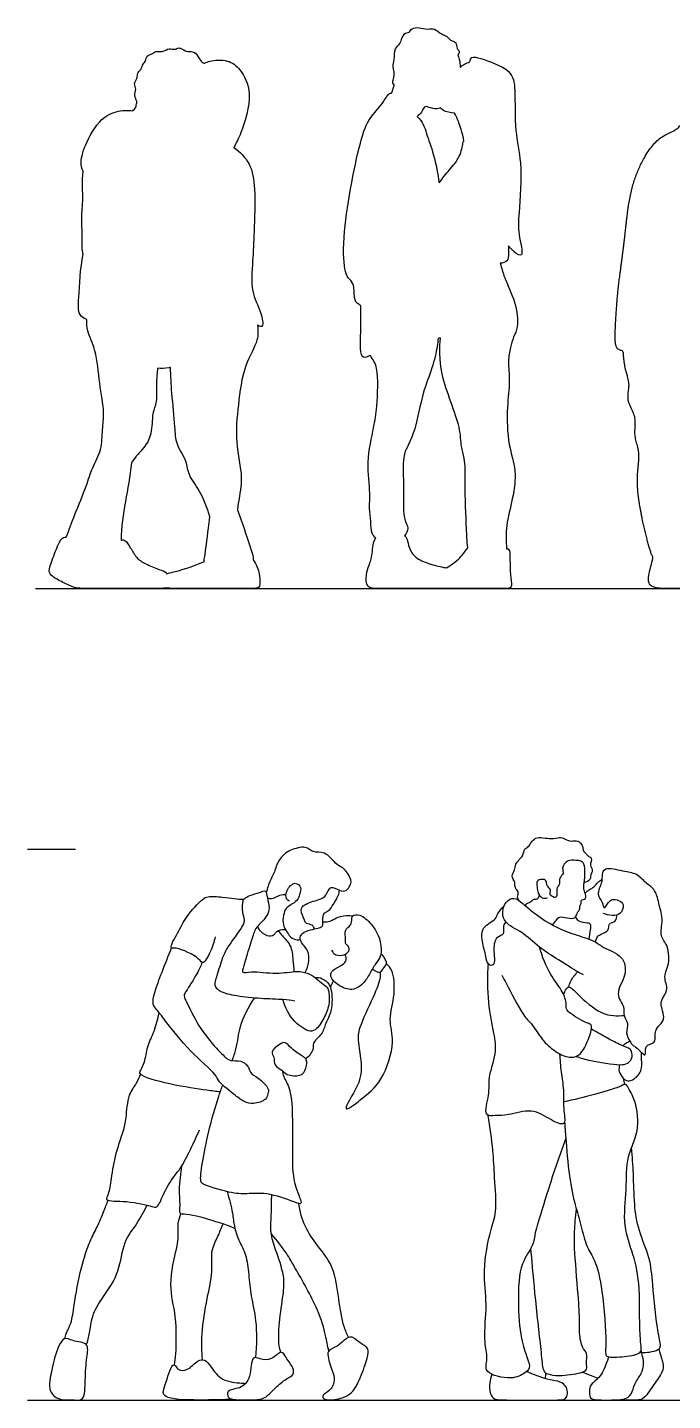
# Model space of a CAD drawing. Header units: millimetres. Extents: x 71.6 to 121.6, y 1.1 to 34.5.
# Drawn here: x 107.947 to 110, y 17.907 to 22.275 of the extents above; entities that cross this region are included whole.
import ezdxf

# ---------------------------------------------------------------- set-up
doc = ezdxf.new("R2010")
doc.units = ezdxf.units.MM

msp = doc.modelspace()

# ---------------------------------------------------------------- linework, layer by layer
for points in [[(107.9725, 20.4901), (112.2397, 20.4901)], [(107.9471, 19.6614), (108.0995, 19.6614)], [(107.9471, 17.9088), (113.1287, 17.9088)]]:
    msp.add_lwpolyline(points)
for points, knots in [([(109.4773, 21.5799), (109.4829, 21.5733), (109.4995, 21.5571), (109.5305, 21.5379), (109.5056, 21.6256), (109.5119, 21.6838), (109.5224, 21.8492), (109.496, 21.9416), (109.5003, 22.074), (109.4906, 22.1428), (109.3925, 22.1755), (109.3609, 22.1847), (109.356, 22.1721), (109.3548, 22.1654), (109.3489, 22.1639), (109.3375, 22.1593), (109.3285, 22.1524), (109.3244, 22.1485), (109.3243, 22.1574), (109.3211, 22.1762), (109.3183, 22.1832), (109.3163, 22.188), (109.3198, 22.1914), (109.3243, 22.2005), (109.3111, 22.2078), (109.314, 22.2293), (109.29, 22.2339), (109.2812, 22.2493), (109.265, 22.2509), (109.2426, 22.2743), (109.2204, 22.2677), (109.194, 22.2753), (109.1693, 22.2746), (109.1635, 22.2573), (109.1416, 22.2592), (109.1355, 22.221), (109.1137, 22.2096), (109.1163, 22.1721), (109.1078, 22.1523), (109.1154, 22.1331), (109.1124, 22.1128), (109.1076, 22.0976), (109.1125, 22.0944), (109.1144, 22.0931), (109.1134, 22.0889), (109.1111, 22.0804), (109.1077, 22.0709), (109.1057, 22.0662), (109.1045, 22.0665), (109.0955, 22.0668), (109.0811, 22.0356), (109.0369, 21.9907), (109.0036, 21.9212), (108.9476, 21.6312), (108.954, 21.5122), (108.9648, 21.4777), (108.9883, 21.4616), (108.9846, 21.4141), (108.9944, 21.3973), (109.0059, 21.391), (109.0082, 21.3899), (109.0075, 21.3662), (109.0099, 21.3267), (109.0024, 21.2199), (109.0243, 21.2253), (109.036, 21.2307), (109.0381, 21.2317), (109.0462, 21.2187), (109.0662, 21.1929), (109.0592, 21.0664), (109.0502, 21.0039), (109.0234, 20.8924), (109.0396, 20.7961), (109.0335, 20.7458), (109.0404, 20.7054), (109.0399, 20.6652), (109.0509, 20.6552), (109.0557, 20.6508), (109.0467, 20.6404), (109.0453, 20.5963), (109.034, 20.563), (109.0242, 20.5366), (109.0242, 20.4901), (109.0612, 20.4901), (109.1574, 20.4901), (109.247, 20.4901), (109.2732, 20.4901), (109.2781, 20.4902), (109.3502, 20.4901), (109.3849, 20.4901), (109.4068, 20.4901), (109.4068, 20.4901), (109.4682, 20.4901), (109.4836, 20.4901), (109.4892, 20.5004), (109.4823, 20.5458), (109.4826, 20.5938), (109.4815, 20.6153), (109.4751, 20.6167), (109.4717, 20.6165), (109.4698, 20.6411), (109.4687, 20.6916), (109.4916, 20.7754), (109.5053, 20.8671), (109.4748, 20.9467), (109.4712, 21.0664), (109.4839, 21.1477), (109.4746, 21.2114), (109.4838, 21.2562), (109.49, 21.2796), (109.4938, 21.2908), (109.4992, 21.3003), (109.5108, 21.3309), (109.5017, 21.4023), (109.4638, 21.4778), (109.4557, 21.5095), (109.4514, 21.5249), (109.4595, 21.5253), (109.4787, 21.5303), (109.4768, 21.5578), (109.4781, 21.5723), (109.4773, 21.5799)], [-12.945465, -12.945465, -12.945465, -12.945465, -12.779139, -12.486422, -12.026714, -11.545844, -10.829503, -10.243521, -9.59741, -9.141774, -8.578851, -8.272858, -8.082777, -8.082777, -8.082777, -7.838833, -7.603968, -7.603968, -7.603968, -7.38258, -7.155936, -7.155936, -7.155936, -6.954249, -6.757476, -6.518948, -6.258958, -6.029837, -5.807255, -5.497017, -5.234522, -4.931838, -4.663253, -4.446638, -4.215137, -3.886446, -3.614511, -3.280432, -3.015942, -2.767095, -2.504128, -2.288228, -2.1413, -2.1413, -2.1413, -1.933641, -1.711081, -1.711081, -1.711081, -1.658486, -1.326636, -0.879551, -0.373286, 0.615954, 1.24365, 1.555728, 1.841006, 2.219332, 2.51362, 2.576718, 2.576718, 2.576718, 3.059261, 3.601534, 3.856716, 3.906901, 3.906901, 3.906901, 4.295777, 4.919783, 5.397444, 6.001306, 6.568816, 6.968185, 7.335275, 7.688054, 7.940554, 7.940554, 7.940554, 8.100309, 8.260064, 8.419819, 8.579574, 8.739329, 8.899084, 9.058838, 9.105354, 9.105354, 9.105354, 9.249022, 9.249022, 9.249022, 9.249022, 9.367419, 9.485816, 9.604212, 9.722609, 9.841006, 9.917395, 9.917395, 9.917395, 10.409401, 10.943846, 11.485099, 12.011808, 12.634707, 13.15928, 13.610534, 13.992425, 14.333486, 14.333486, 14.333486, 14.592949, 15.100747, 15.626243, 16.022755, 16.022755, 16.022755, 16.250482, 16.537418, 16.811352, 16.811352, 16.811352, 16.811352]), ([(108.6034, 21.8933), (108.6121, 21.9086), (108.6282, 21.939), (108.6681, 22.0654), (108.6264, 22.1413), (108.5872, 22.1744), (108.5279, 22.1705), (108.5162, 22.1641), (108.5104, 22.1611), (108.5091, 22.1616), (108.5027, 22.1643), (108.4933, 22.1755), (108.4793, 22.2015), (108.4571, 22.1959), (108.4406, 22.2054), (108.4278, 22.2124), (108.417, 22.2023), (108.3965, 22.2116), (108.3772, 22.1946), (108.3547, 22.2019), (108.3423, 22.1881), (108.3258, 22.1871), (108.3246, 22.168), (108.3135, 22.1597), (108.3104, 22.141), (108.2963, 22.1331), (108.2973, 22.1119), (108.2835, 22.0968), (108.2957, 22.0781), (108.2837, 22.0584), (108.2985, 22.0395), (108.2925, 22.0287), (108.2924, 22.0223), (108.2924, 22.0216), (108.2888, 22.0177), (108.2857, 22.0137), (108.2826, 22.0095), (108.2719, 22.0113), (108.2491, 22.0131), (108.1844, 21.9965), (108.1343, 21.9146), (108.1127, 21.8482), (108.1206, 21.8271), (108.1241, 21.818), (108.1241, 21.8175), (108.1209, 21.7889), (108.1254, 21.7233), (108.1176, 21.6639), (108.1228, 21.6162), (108.1192, 21.5755), (108.1233, 21.5585), (108.1248, 21.5544), (108.1144, 21.5092), (108.1122, 21.4202), (108.106, 21.3643), (108.1259, 21.3498), (108.1358, 21.3462), (108.1359, 21.334), (108.1358, 21.3077), (108.1684, 21.2447), (108.1743, 21.1443), (108.1933, 21.0504), (108.1845, 20.9967), (108.185, 20.9309), (108.1516, 20.8744), (108.1354, 20.8156), (108.0971, 20.7242), (108.0799, 20.6792), (108.0705, 20.6534), (108.0645, 20.6544), (108.0536, 20.6507), (108.0402, 20.6186), (108.015, 20.5543), (108.0156, 20.5371), (108.0373, 20.5206), (108.0825, 20.4986), (108.1044, 20.4901), (108.141, 20.4901), (108.1691, 20.4901), (108.1739, 20.4902), (108.2733, 20.4901), (108.3567, 20.4901), (108.38, 20.4901), (108.3858, 20.4927), (108.4021, 20.4901), (108.4648, 20.4901), (108.5449, 20.4901), (108.5698, 20.4901), (108.5737, 20.4902), (108.6623, 20.4901), (108.6861, 20.4901), (108.6861, 20.5043), (108.6873, 20.5358), (108.6765, 20.5647), (108.6653, 20.5815), (108.6672, 20.5912), (108.6504, 20.6318), (108.6309, 20.7028), (108.615, 20.7398), (108.6158, 20.7466), (108.6218, 20.7902), (108.6351, 20.8405), (108.6056, 20.9584), (108.6181, 21.0733), (108.6325, 21.1987), (108.6838, 21.2774), (108.6805, 21.312), (108.6793, 21.3276), (108.6858, 21.3236), (108.7008, 21.3193), (108.6897, 21.3758), (108.6558, 21.4351), (108.6643, 21.5351), (108.6684, 21.6247), (108.673, 21.7599), (108.6601, 21.842), (108.623, 21.8796), (108.6034, 21.8933)], [0, 0, 0, 0, 0.423061, 1.076269, 1.601765, 2.007766, 2.436012, 2.693593, 2.693593, 2.693593, 2.757288, 3.007155, 3.306235, 3.5631, 3.815511, 4.023573, 4.223582, 4.479713, 4.758782, 5.022932, 5.260115, 5.476489, 5.707298, 5.92111, 6.163225, 6.382844, 6.638486, 6.884587, 7.134427, 7.395363, 7.656332, 7.8882, 7.915576, 7.915576, 7.915576, 8.085392, 8.085392, 8.085392, 8.417477, 8.872067, 9.442562, 9.920228, 10.2356, 10.2356, 10.2356, 10.244342, 10.80676, 11.259455, 11.660566, 12.061574, 12.199876, 12.199876, 12.199876, 12.886333, 13.313592, 13.556997, 13.556997, 13.556997, 13.908419, 14.38615, 14.979462, 15.545393, 15.972448, 16.434863, 16.897206, 17.355645, 17.930056, 18.431281, 18.431281, 18.431281, 18.558927, 18.694603, 18.830279, 18.965956, 19.101632, 19.237308, 19.372984, 19.508661, 19.535578, 19.535578, 19.535578, 19.689766, 19.830695, 19.830695, 19.830695, 19.993393, 20.158152, 20.1937, 20.1937, 20.1937, 20.370553, 20.547407, 20.72426, 20.901113, 20.901113, 20.901113, 21.280072, 21.919215, 21.919215, 21.919215, 22.012783, 22.549111, 23.167114, 23.802015, 24.456809, 25.005613, 25.403462, 25.403462, 25.403462, 25.627944, 26.010655, 26.507489, 27.07387, 27.639654, 28.313657, 28.839478, 29.33244, 29.33244, 29.33244, 29.33244]), ([(109.2566, 21.7804), (109.2534, 21.8078), (109.2414, 21.8715), (109.2167, 21.9348), (109.2096, 21.965), (109.1954, 21.9828), (109.187, 21.9919), (109.1921, 21.9959), (109.2015, 22.0044), (109.2079, 22.0208), (109.2162, 22.025), (109.237, 22.0152), (109.2546, 22.0158), (109.2607, 22.0194), (109.2612, 22.0198), (109.2641, 22.0164), (109.2667, 22.0096), (109.2928, 22.0038), (109.3064, 22.0019), (109.3098, 21.9956), (109.3169, 21.983), (109.3322, 21.9371), (109.3357, 21.9134), (109.3339, 21.9121), (109.332, 21.9052), (109.3246, 21.8601), (109.2893, 21.8233), (109.2681, 21.7942), (109.2566, 21.7804)], [0.504259, 0.504259, 0.504259, 0.504259, 1.016123, 1.497951, 1.817024, 2.109953, 2.109953, 2.109953, 2.362727, 2.595413, 2.750406, 3.019614, 3.290938, 3.317922, 3.317922, 3.317922, 3.527545, 3.793035, 3.793035, 3.793035, 4.058809, 4.544011, 4.544011, 4.544011, 4.685466, 5.062337, 5.477374, 5.897463, 5.897463, 5.897463, 5.897463]), ([(109.2609, 21.2871), (109.2592, 21.2579), (109.2542, 21.1703), (109.3282, 21.0087), (109.3246, 20.9436), (109.3409, 20.902), (109.3386, 20.8252), (109.3432, 20.6834), (109.346, 20.645), (109.348, 20.6194), (109.3478, 20.6192), (109.3428, 20.6149), (109.3328, 20.5965), (109.3098, 20.5755), (109.2807, 20.5557), (109.2681, 20.558), (109.2349, 20.5656), (109.1875, 20.5821), (109.1623, 20.6113), (109.157, 20.643), (109.1526, 20.6547), (109.1473, 20.6578), (109.147, 20.658), (109.1527, 20.6649), (109.1612, 20.6834), (109.1481, 20.7042), (109.1413, 20.7408), (109.1462, 20.8108), (109.1391, 20.9077), (109.1573, 20.9438), (109.1838, 20.9997), (109.2029, 21.1132), (109.2353, 21.1878), (109.2506, 21.2533), (109.253, 21.2779), (109.2535, 21.2858), (109.2559, 21.2862), (109.2583, 21.2867), (109.2609, 21.2871)], [0.416823, 0.416823, 0.416823, 0.416823, 1.027532, 1.790774, 2.240499, 2.598684, 3.105295, 3.79229, 4.19745, 4.19745, 4.19745, 4.203265, 4.346934, 4.490602, 4.490602, 4.490602, 4.63347, 4.793225, 4.95298, 5.112735, 5.27249, 5.28164, 5.28164, 5.28164, 5.577449, 5.847086, 6.184189, 6.67464, 7.23467, 7.58857, 8.030109, 8.644471, 9.174312, 9.655047, 9.884839, 9.884839, 9.884839, 9.965384, 9.965384, 9.965384, 9.965384]), ([(108.4021, 21.1936), (108.4032, 21.1661), (108.4054, 21.1135), (108.4177, 21.0053), (108.4177, 20.9503), (108.4562, 20.8952), (108.4573, 20.8507), (108.4985, 20.8013), (108.5188, 20.7465), (108.5275, 20.7179), (108.526, 20.7061), (108.5192, 20.6555), (108.5131, 20.5968), (108.5086, 20.581), (108.5105, 20.5765), (108.4569, 20.5541), (108.4166, 20.5441), (108.3965, 20.5393), (108.3903, 20.5375), (108.3902, 20.5377), (108.3863, 20.5446), (108.3695, 20.5489), (108.32, 20.5689), (108.2933, 20.5866), (108.2756, 20.62), (108.2569, 20.6464), (108.2499, 20.6459), (108.2449, 20.6434), (108.2462, 20.73), (108.2697, 20.8031), (108.2781, 20.8904), (108.2787, 20.8914), (108.2895, 20.9091), (108.3185, 20.9368), (108.3449, 20.9816), (108.3423, 21.0476), (108.3608, 21.0848), (108.3564, 21.1388), (108.3596, 21.1763), (108.3612, 21.1913), (108.373, 21.1896), (108.3863, 21.1908), (108.4004, 21.1932), (108.4021, 21.1936)], [-3.404592, -3.404592, -3.404592, -3.404592, -2.876622, -2.276157, -1.84112, -1.383071, -1.004744, -0.550585, 0, 0, 0, 0.167577, 0.723962, 0.936379, 0.936379, 0.936379, 1.101138, 1.219365, 1.219365, 1.219365, 1.225161, 1.37935, 1.533539, 1.687727, 1.841916, 1.996105, 2.138931, 2.138931, 2.138931, 2.988607, 2.988607, 2.988607, 3.015181, 3.457354, 3.873229, 4.334213, 4.70477, 5.16162, 5.454039, 5.454039, 5.454039, 5.801831, 5.850539, 5.850539, 5.850539, 5.850539]), ([(109.5118, 19.4975), (109.5094, 19.5008), (109.504, 19.5084), (109.5128, 19.5261), (109.4958, 19.5381), (109.501, 19.5562), (109.4836, 19.5763), (109.5001, 19.5947), (109.4967, 19.6158), (109.5256, 19.6378), (109.5272, 19.6631), (109.5434, 19.6667), (109.5597, 19.7077), (109.6126, 19.6895), (109.6399, 19.7008), (109.6556, 19.6941), (109.6769, 19.6838), (109.6992, 19.6924), (109.7154, 19.67), (109.7133, 19.6569), (109.7269, 19.6442), (109.7321, 19.6372), (109.7459, 19.6345), (109.734, 19.6083), (109.7491, 19.5949), (109.7365, 19.5753), (109.7403, 19.5632), (109.7254, 19.5559), (109.7187, 19.5554)], [0, 0, 0, 0, 0.199659, 0.429515, 0.66144, 0.893463, 1.161822, 1.417659, 1.667081, 1.997403, 2.264186, 2.473634, 2.810716, 3.207834, 3.508623, 3.733971, 4.004677, 4.265364, 4.536287, 4.740662, 4.97468, 5.146437, 5.321538, 5.59311, 5.827064, 6.07877, 6.265882, 6.521783, 6.521783, 6.521783, 6.521783]), ([(108.8598, 19.407), (108.8587, 19.4115), (108.8554, 19.422), (108.833, 19.4225), (108.8287, 19.4359), (108.8134, 19.4675), (108.8275, 19.4876), (108.8748, 19.5), (108.898, 19.5105), (108.9094, 19.5489), (108.939, 19.5276), (108.9621, 19.5266), (108.9701, 19.5412), (108.9814, 19.557), (108.966, 19.5856), (108.9521, 19.602), (108.9294, 19.6101), (108.8951, 19.6576), (108.855, 19.6472), (108.8329, 19.6745), (108.7838, 19.6581), (108.7636, 19.6466), (108.7398, 19.6171), (108.7375, 19.5961), (108.7185, 19.562), (108.7107, 19.5369), (108.7068, 19.5237)], [0, 0, 0, 0, 0.207887, 0.448478, 0.651144, 0.970663, 1.224479, 1.610739, 1.898526, 2.20025, 2.4972, 2.754676, 2.96871, 3.20323, 3.50901, 3.766428, 4.037134, 4.446885, 4.777776, 5.08053, 5.460376, 5.744211, 6.073649, 6.331886, 6.674181, 7.032868, 7.032868, 7.032868, 7.032868]), ([(109.6181, 19.4197), (109.6215, 19.4254), (109.6302, 19.4352), (109.6401, 19.4486), (109.6644, 19.4414), (109.6929, 19.4394), (109.6943, 19.4585), (109.707, 19.4711), (109.7025, 19.4809), (109.7109, 19.4878), (109.7059, 19.5011), (109.7282, 19.5009), (109.7203, 19.5241), (109.7163, 19.5375), (109.7184, 19.5543), (109.721, 19.5692), (109.7219, 19.6087), (109.7115, 19.6247), (109.6912, 19.6253), (109.6641, 19.6277), (109.6454, 19.6012), (109.6558, 19.5828), (109.6375, 19.5709), (109.6417, 19.5476), (109.63, 19.5401), (109.6331, 19.5181), (109.6282, 19.5033), (109.6121, 19.5133), (109.6078, 19.5175), (109.6149, 19.5335), (109.5978, 19.5432), (109.6002, 19.5629), (109.5838, 19.5666), (109.5654, 19.5605), (109.5689, 19.54), (109.5707, 19.5215), (109.5838, 19.5038), (109.5966, 19.5048), (109.602, 19.5062)], [0, 0, 0, 0, 0.254113, 0.467662, 0.747572, 1.030177, 1.25435, 1.484914, 1.649786, 1.821786, 2.000447, 2.212569, 2.45867, 2.683657, 2.906079, 3.135693, 3.489962, 3.721819, 3.967384, 4.258849, 4.554522, 4.787456, 5.025269, 5.283316, 5.476489, 5.740458, 5.93062, 6.152031, 6.286095, 6.496448, 6.728029, 6.956828, 7.166571, 7.394941, 7.63394, 7.885408, 8.136403, 8.369632, 8.369632, 8.369632, 8.369632]), ([(109.7165, 19.2618), (109.7102, 19.2647), (109.6968, 19.2701), (109.634, 19.3111), (109.5771, 19.3456), (109.5227, 19.3978), (109.4921, 19.4096), (109.4615, 19.4344), (109.457, 19.4621), (109.4676, 19.4951), (109.4964, 19.5108), (109.5255, 19.4866), (109.5629, 19.4534), (109.6292, 19.4106), (109.6931, 19.388), (109.7541, 19.3698), (109.7789, 19.3458), (109.8451, 19.3245), (109.8559, 19.2585), (109.8132, 19.2016), (109.8491, 19.1614), (109.8408, 19.1317), (109.8623, 19.1068), (109.8481, 19.0762), (109.8642, 19.0508), (109.8722, 19.0364), (109.8861, 19.0314), (109.9197, 18.9917), (109.9067, 19.0411), (109.9527, 19.042), (109.9358, 19.0887), (109.9862, 19.1178), (109.9505, 19.1744), (109.9913, 19.21), (109.9682, 19.256), (109.9898, 19.2881), (109.9886, 19.3545), (109.9568, 19.3837), (109.9716, 19.4364), (109.9569, 19.4819), (109.9472, 19.5316), (109.9147, 19.5525), (109.8864, 19.5855), (109.8432, 19.5889), (109.7853, 19.6058), (109.7736, 19.5804), (109.777, 19.5543), (109.755, 19.516), (109.7783, 19.4956), (109.7806, 19.4647), (109.7955, 19.4941), (109.8076, 19.5024), (109.8291, 19.5), (109.8475, 19.4852), (109.8353, 19.4509), (109.8073, 19.4493), (109.7882, 19.4525), (109.7794, 19.4566)], [0, 0, 0, 0, 0.258928, 0.739167, 1.227295, 1.709266, 2.038242, 2.379428, 2.672321, 2.998781, 3.292121, 3.61814, 4.026626, 4.529893, 5.008998, 5.449792, 5.785425, 6.234901, 6.666221, 7.118008, 7.494949, 7.793489, 8.095812, 8.406647, 8.708806, 8.929088, 9.16418, 9.489301, 9.776673, 10.091333, 10.428845, 10.811117, 11.21888, 11.594784, 11.964288, 12.309833, 12.756285, 13.112051, 13.507972, 13.90708, 14.300255, 14.645891, 15.006717, 15.388061, 15.807186, 16.060645, 16.354922, 16.707076, 17.012939, 17.255405, 17.518777, 17.743692, 17.997151, 18.251868, 18.558069, 18.843846, 19.150297, 19.150297, 19.150297, 19.150297]), ([(108.7974, 19.1778), (108.785, 19.1797), (108.7595, 19.1836), (108.6885, 19.1849), (108.6157, 19.1927), (108.562, 19.2049), (108.5382, 19.2269), (108.5546, 19.2675), (108.5696, 19.326), (108.5912, 19.3578), (108.6335, 19.4171), (108.6402, 19.4366), (108.629, 19.4594), (108.632, 19.4979), (108.6368, 19.5044), (108.6558, 19.5153), (108.6844, 19.5217), (108.7077, 19.5336), (108.7093, 19.5042), (108.7194, 19.4753), (108.7096, 19.4494), (108.6958, 19.4314), (108.6704, 19.4091), (108.6609, 19.3712), (108.6416, 19.3148), (108.6317, 19.2782), (108.6302, 19.266), (108.6654, 19.2753), (108.7377, 19.261), (108.8032, 19.2758), (108.8408, 19.2672), (108.8652, 19.2516), (108.8875, 19.2312), (108.9068, 19.2201), (108.9097, 19.1699), (108.8944, 19.13), (108.8699, 19.0886), (108.8447, 19.0767), (108.7911, 19.1111), (108.7664, 19.1568), (108.7601, 19.1825)], [0, 0, 0, 0, 0.343392, 0.812075, 1.303304, 1.713866, 1.995291, 2.348748, 2.781826, 3.145754, 3.616808, 3.85923, 4.137637, 4.477679, 4.63043, 4.881728, 5.200356, 5.441976, 5.704111, 6.021906, 6.30486, 6.571473, 6.886006, 7.235247, 7.677585, 8.021307, 8.164811, 8.459998, 8.953878, 9.4136, 9.749996, 10.049241, 10.353402, 10.605605, 10.981138, 11.361322, 11.741078, 12.006326, 12.428389, 12.926783, 12.926783, 12.926783, 12.926783]), ([(108.7814, 19.496), (108.7776, 19.4975), (108.768, 19.5016), (108.7692, 19.531), (108.7977, 19.5614), (108.8206, 19.5392), (108.813, 19.5203), (108.8108, 19.5056), (108.7962, 19.4891), (108.7712, 19.4778), (108.7629, 19.458), (108.7574, 19.4274), (108.7645, 19.4106), (108.769, 19.403)], [0, 0, 0, 0, 0.194432, 0.481677, 0.811252, 1.073252, 1.313868, 1.528117, 1.784765, 2.072519, 2.326275, 2.633302, 2.920954, 2.920954, 2.920954, 2.920954]), ([(108.8303, 19.2689), (108.8365, 19.2793), (108.8442, 19.3028), (108.8428, 19.3393), (108.8148, 19.3649), (108.8137, 19.3849), (108.8265, 19.399), (108.8546, 19.4058), (108.8745, 19.4106), (108.8892, 19.416), (108.8854, 19.4333), (108.8887, 19.4606), (108.9075, 19.4638), (108.9206, 19.4869), (108.9374, 19.5125), (108.939, 19.5246), (108.9396, 19.5304)], [0, 0, 0, 0, 0.337466, 0.667892, 1.002412, 1.233881, 1.463741, 1.764531, 2.025218, 2.220681, 2.443816, 2.723445, 2.94475, 3.228998, 3.539713, 3.773406, 3.773406, 3.773406, 3.773406]), ([(109.7211, 19.522), (109.7258, 19.5255), (109.7351, 19.5329), (109.7504, 19.5399), (109.7613, 19.5562), (109.7703, 19.562), (109.7748, 19.5647)], [0, 0, 0, 0, 0.2387376, 0.4706621, 0.7175457, 0.9441451, 0.9441451, 0.9441451, 0.9441451]), ([(108.5441, 19.3825), (108.5413, 19.3658), (108.5318, 19.338), (108.506, 19.2905), (108.4936, 19.3173), (108.4238, 19.3507), (108.3947, 19.3429), (108.4297, 19.3999), (108.4498, 19.4459), (108.5021, 19.5018), (108.5211, 19.5124), (108.5679, 19.5088), (108.6046, 19.5034), (108.6251, 19.5022), (108.635, 19.5016)], [0, 0, 0, 0, 0.399153, 0.755603, 0.994551, 1.493835, 1.720001, 2.114247, 2.552994, 3.026002, 3.284111, 3.657086, 4.006141, 4.311641, 4.311641, 4.311641, 4.311641]), ([(108.7103, 19.5065), (108.7145, 19.5049), (108.7237, 19.5005), (108.7505, 19.5173), (108.7632, 19.5169), (108.7697, 19.5171)], [0, 0, 0, 0, 0.2036004, 0.505573, 0.752729, 0.752729, 0.752729, 0.752729]), ([(109.5749, 19.5171), (109.5749, 19.5119), (109.5712, 19.4989), (109.557, 19.5039), (109.5472, 19.4894), (109.5348, 19.4885), (109.5319, 19.4838), (109.5307, 19.4818)], [0, 0, 0, 0, 0.2243035, 0.4133896, 0.637854, 0.8302525, 0.9814495, 0.9814495, 0.9814495, 0.9814495]), ([(108.8869, 19.4301), (108.8928, 19.4291), (108.9054, 19.4293), (108.9205, 19.4369), (108.94, 19.4488), (108.9695, 19.4507), (108.9811, 19.4486)], [0, 0, 0, 0, 0.237442, 0.464357, 0.736901, 1.025039, 1.025039, 1.025039, 1.025039]), ([(108.9144, 19.3396), (108.9155, 19.3373), (108.9182, 19.333), (108.9273, 19.3221), (108.9584, 19.3226), (108.9752, 19.3405), (108.9665, 19.3555), (108.9573, 19.3592), (108.9617, 19.374), (108.9533, 19.407), (108.978, 19.416), (108.9797, 19.44), (108.9795, 19.4519), (109.0088, 19.4548), (109.0433, 19.4227), (109.0722, 19.3756), (109.0742, 19.3215), (109.0578, 19.3012), (109.0375, 19.2697), (109.0207, 19.2354), (108.9807, 19.2068), (108.9367, 19.2263), (108.9165, 19.2456), (108.9087, 19.2651), (108.9226, 19.2802), (108.9499, 19.2922), (108.9649, 19.3079), (108.9603, 19.3213), (108.9572, 19.3263)], [0, 0, 0, 0, 0.151187, 0.35111, 0.653255, 0.908184, 1.119296, 1.276599, 1.481677, 1.790495, 2.047759, 2.310094, 2.481725, 2.746339, 3.125626, 3.54897, 3.943876, 4.223087, 4.560303, 4.911122, 5.281196, 5.652285, 5.950334, 6.18384, 6.419835, 6.730332, 6.976678, 7.212472, 7.212472, 7.212472, 7.212472]), ([(109.4698, 19.4298), (109.4665, 19.4258), (109.4586, 19.4177), (109.4667, 19.388), (109.4374, 19.3838), (109.4266, 19.344), (109.439, 19.2878), (109.4086, 19.2928), (109.407, 19.3221), (109.3925, 19.3675), (109.3903, 19.4147), (109.4393, 19.4367), (109.4415, 19.4568), (109.4561, 19.4729), (109.4637, 19.4799)], [0, 0, 0, 0, 0.223975, 0.50336, 0.765288, 1.124791, 1.520796, 1.746252, 2.037164, 2.438275, 2.809475, 3.194395, 3.440138, 3.756764, 3.756764, 3.756764, 3.756764]), ([(109.6905, 19.4445), (109.6933, 19.4401), (109.6992, 19.4302), (109.7277, 19.4277), (109.74, 19.4246), (109.7374, 19.4032), (109.7356, 19.3849), (109.7331, 19.3753)], [0, 0, 0, 0, 0.225195, 0.523594, 0.704827, 0.947527, 1.258201, 1.258201, 1.258201, 1.258201]), ([(109.7549, 19.3654), (109.7564, 19.3725), (109.7583, 19.3894), (109.8007, 19.3986), (109.7934, 19.4257), (109.8208, 19.4299), (109.8225, 19.445), (109.8229, 19.4513)], [0, 0, 0, 0, 0.264903, 0.60348, 0.851781, 1.112967, 1.361539, 1.361539, 1.361539, 1.361539]), ([(108.6791, 19.4152), (108.6812, 19.4097), (108.6859, 19.3988), (108.7158, 19.3807), (108.7346, 19.3898), (108.7383, 19.4013), (108.765, 19.4089), (108.773, 19.3984), (108.7817, 19.38), (108.8051, 19.3707), (108.8119, 19.3732), (108.8151, 19.3743)], [0, 0, 0, 0, 0.234112, 0.551833, 0.785312, 0.975336, 1.248323, 1.43632, 1.687879, 1.957424, 2.133987, 2.133987, 2.133987, 2.133987]), ([(108.7449, 19.402), (108.7493, 19.3964), (108.7574, 19.3844), (108.7881, 19.3569), (108.7914, 19.3086), (108.7944, 19.2841), (108.7947, 19.2716)], [0, 0, 0, 0, 0.257915, 0.606839, 0.990252, 1.333156, 1.333156, 1.333156, 1.333156]), ([(108.5033, 19.3007), (108.4981, 19.2885), (108.4889, 19.2663), (108.4516, 19.2095), (108.443, 19.1941), (108.456, 19.1702), (108.4893, 19.0975), (108.5447, 19.0299), (108.5786, 18.9975), (108.5929, 18.9867), (108.6269, 18.9904), (108.6499, 18.973), (108.6545, 18.9485), (108.6812, 18.9351), (108.7173, 18.9021), (108.7121, 18.8827), (108.7075, 18.8621), (108.6657, 18.8487), (108.6361, 18.8566), (108.609, 18.8777), (108.5535, 18.9202), (108.5466, 18.9481), (108.4603, 19.0177), (108.3897, 19.1105), (108.3592, 19.1502), (108.3432, 19.167), (108.3517, 19.2087), (108.3757, 19.2707), (108.3951, 19.3216), (108.4057, 19.3473)], [0, 0, 0, 0, 0.351953, 0.807979, 1.028477, 1.29478, 1.798784, 2.336982, 2.708332, 2.93406, 3.250147, 3.538802, 3.800743, 4.106885, 4.486523, 4.718703, 4.960674, 5.31473, 5.617673, 5.952419, 6.408392, 6.703205, 7.280286, 7.904287, 8.288541, 8.535461, 8.879397, 9.342607, 9.853908, 9.853908, 9.853908, 9.853908]), ([(109.0455, 19.2817), (109.0471, 19.279), (109.0505, 19.2737), (109.0701, 19.2672), (109.0775, 19.2793), (109.0934, 19.2987), (109.085, 19.3095), (109.0803, 19.3225), (109.0741, 19.3256), (109.0712, 19.3269)], [0, 0, 0, 0, 0.171111, 0.403228, 0.605915, 0.873159, 1.064311, 1.26897, 1.441596, 1.441596, 1.441596, 1.441596]), ([(109.4566, 19.2606), (109.4615, 19.2512), (109.4709, 19.2345), (109.5232, 19.1301), (109.5507, 19.1088), (109.5807, 19.0595), (109.6082, 19.0307), (109.6497, 19.002), (109.6921, 18.9947), (109.7222, 19.0264), (109.7451, 19.0902), (109.7404, 19.1051), (109.7224, 19.1075), (109.6703, 19.1406), (109.6605, 19.1524), (109.663, 19.1746), (109.6469, 19.2167), (109.6079, 19.2614), (109.5847, 19.3196), (109.5762, 19.3498)], [0, 0, 0, 0, 0.321204, 0.921003, 1.276574, 1.691815, 2.058993, 2.459183, 2.808917, 3.176036, 3.640481, 3.831481, 4.063898, 4.510764, 4.727849, 4.978218, 5.350377, 5.792266, 6.343531, 6.343531, 6.343531, 6.343531]), ([(109.0692, 19.2706), (109.0697, 19.2649), (109.0719, 19.2514), (109.047, 19.1873), (109.0005, 19.0938), (108.9971, 19.0477), (109.0177, 18.951), (108.9898, 18.8923), (108.9429, 18.8152), (109.0158, 18.8703), (109.0788, 18.9217), (109.1189, 19.0481), (109.0935, 19.1182), (109.119, 19.1972), (109.1117, 19.2758), (109.0958, 19.2902), (109.0891, 19.2968)], [0, 0, 0, 0, 0.232148, 0.691541, 1.26562, 1.651325, 2.185816, 2.670871, 3.082265, 3.489512, 4.030847, 4.651273, 5.125472, 5.632696, 6.115526, 6.412903, 6.412903, 6.412903, 6.412903]), ([(109.6401, 19.0104), (109.6414, 18.991), (109.6439, 18.9519), (109.6552, 18.8943), (109.6507, 18.8324), (109.6636, 18.7755), (109.6065, 18.8019), (109.5532, 18.839), (109.4783, 18.8134), (109.4391, 18.8144), (109.395, 18.8096), (109.4201, 18.8837), (109.4113, 18.9333), (109.4413, 19.011), (109.4321, 19.0771), (109.4107, 19.1752), (109.4108, 19.2573), (109.4142, 19.299)], [0, 0, 0, 0, 0.433996, 0.868779, 1.334209, 1.689142, 2.06085, 2.528991, 3.014309, 3.386001, 3.686473, 4.128998, 4.553955, 5.054291, 5.517068, 6.082464, 6.719599, 6.719599, 6.719599, 6.719599]), ([(109.6694, 19.2227), (109.6711, 19.2291), (109.6752, 19.2419), (109.6891, 19.2624), (109.6978, 19.2708)], [0, 0, 0, 0, 0.2538041, 0.5968658, 0.5968658, 0.5968658, 0.5968658]), ([(108.8633, 19.252), (108.8667, 19.2527), (108.8741, 19.2545), (108.9001, 19.2428), (108.9169, 19.2169), (108.9179, 19.1456), (108.8949, 19.1084), (108.8865, 19.0718), (108.8522, 19.0459), (108.8594, 19.0232), (108.8425, 19.0015), (108.8326, 18.9938)], [0, 0, 0, 0, 0.180409, 0.463357, 0.771513, 1.233588, 1.605449, 1.945099, 2.288987, 2.539924, 2.883218, 2.883218, 2.883218, 2.883218]), ([(108.911, 19.2214), (108.9125, 19.2254), (108.916, 19.2332), (108.9196, 19.239), (108.9215, 19.2419)], [0, 0, 0, 0, 0.2001157, 0.3792084, 0.3792084, 0.3792084, 0.3792084]), ([(109.6533, 19.1978), (109.6542, 19.2048), (109.6615, 19.2169), (109.6704, 19.2276), (109.7019, 19.1955), (109.7721, 19.1297), (109.8231, 19.1302), (109.8469, 19.1324)], [0, 0, 0, 0, 0.262679, 0.43453, 0.781222, 1.341896, 1.823427, 1.823427, 1.823427, 1.823427]), ([(108.5987, 18.9887), (108.6034, 19.0016), (108.617, 19.0421), (108.6185, 19.0968), (108.6503, 19.1597), (108.6693, 19.1875)], [6.888302, 6.888302, 6.888302, 6.888302, 7.08943, 7.569884, 8.132252, 8.132252, 8.132252, 8.132252]), ([(108.5606, 18.889), (108.5462, 18.8905), (108.5153, 18.8941), (108.4068, 18.9103), (108.2984, 18.9395), (108.3082, 18.9597), (108.3222, 18.9853), (108.327, 19.0343), (108.3521, 19.0817), (108.3618, 19.1212), (108.3661, 19.141)], [0, 0, 0, 0, 0.368843, 0.979457, 1.537058, 1.732473, 2.032047, 2.422774, 2.833864, 3.270393, 3.270393, 3.270393, 3.270393]), ([(109.6931, 19.0019), (109.7083, 18.9968), (109.7358, 18.9875), (109.8311, 18.9724), (109.8554, 18.9781), (109.873, 18.9933), (109.8709, 19.0196), (109.8601, 19.029), (109.8283, 19.0397), (109.7869, 19.0636), (109.7567, 19.08), (109.7416, 19.0887)], [0, 0, 0, 0, 0.394051, 0.943624, 1.225461, 1.4812, 1.755477, 1.959563, 2.281292, 2.679899, 3.090894, 3.090894, 3.090894, 3.090894]), ([(108.7739, 18.9442), (108.7662, 18.9474), (108.7592, 18.9591), (108.7301, 18.9721), (108.7339, 18.9999), (108.7182, 19.0178), (108.7492, 19.0409), (108.7682, 19.0499), (108.7862, 19.0256), (108.8195, 19.004), (108.8338, 18.995), (108.8381, 18.9795), (108.8276, 18.949), (108.8141, 18.9393), (108.7842, 18.9399), (108.7739, 18.9442)], [0, 0, 0, 0, 0.261223, 0.555068, 0.833247, 1.071578, 1.394142, 1.633136, 1.922586, 2.280934, 2.503818, 2.715885, 3.024377, 3.250918, 3.599835, 3.599835, 3.599835, 3.599835]), ([(109.8413, 19.0357), (109.8441, 19.0389), (109.8504, 19.0447), (109.8595, 19.0489), (109.8643, 19.0503)], [0, 0, 0, 0, 0.2028137, 0.4215449, 0.4215449, 0.4215449, 0.4215449]), ([(109.8318, 18.9755), (109.8295, 18.9687), (109.8271, 18.9537), (109.8413, 18.932), (109.8567, 18.9216), (109.8801, 18.929), (109.9039, 18.9569), (109.9009, 18.9863), (109.9012, 19.0065), (109.9012, 19.014)], [0, 0, 0, 0, 0.262826, 0.544911, 0.778141, 1.044751, 1.375918, 1.710112, 1.903612, 1.903612, 1.903612, 1.903612]), ([(108.7572, 18.9575), (108.7587, 18.9509), (108.7612, 18.9361), (108.7879, 18.8949), (108.7908, 18.7961), (108.7893, 18.6879), (108.7914, 18.5929), (108.8287, 18.5255), (108.7889, 18.5421), (108.7086, 18.5702), (108.6446, 18.5635), (108.5922, 18.5663), (108.504, 18.5934), (108.4963, 18.6065), (108.5031, 18.6751), (108.5353, 18.8191), (108.5642, 18.8992), (108.5685, 18.9106)], [0, 0, 0, 0, 0.252876, 0.628695, 1.182569, 1.775108, 2.340386, 2.749572, 3.019372, 3.549272, 3.993456, 4.417991, 4.939995, 5.129451, 5.559183, 6.383575, 6.526093, 6.526093, 6.526093, 6.526093]), ([(108.3068, 18.9456), (108.3026, 18.936), (108.2947, 18.9153), (108.2648, 18.8803), (108.2613, 18.8056), (108.252, 18.7628), (108.2259, 18.6931), (108.2136, 18.6162), (108.2069, 18.5664), (108.1899, 18.5394), (108.2669, 18.5441), (108.3404, 18.526), (108.3623, 18.5183), (108.3788, 18.5656), (108.4114, 18.6204), (108.4366, 18.6466), (108.4664, 18.707), (108.4854, 18.7469), (108.4945, 18.7682)], [0, 0, 0, 0, 0.314514, 0.6891, 1.163307, 1.540145, 2.017791, 2.522393, 2.921586, 3.15324, 3.597325, 4.10543, 4.328432, 4.697371, 5.152042, 5.490663, 5.940959, 6.407008, 6.407008, 6.407008, 6.407008]), ([(109.6562, 18.7937), (109.6573, 18.7763), (109.6601, 18.7407), (109.6696, 18.6153), (109.6884, 18.5335), (109.7082, 18.4663), (109.7249, 18.395), (109.7563, 18.3512), (109.7787, 18.2557), (109.7896, 18.0972), (109.7852, 18.0574), (109.7925, 18.042), (109.847, 18.0474), (109.9071, 18.0541), (109.892, 18.1063), (109.8988, 18.2667), (109.8771, 18.37), (109.8396, 18.4642), (109.8559, 18.5814), (109.8495, 18.6806), (109.8961, 18.7609), (109.8856, 18.8575), (109.8585, 18.9024), (109.8505, 18.9164), (109.8272, 18.9016), (109.7471, 18.8792), (109.6859, 18.8638), (109.6529, 18.8572)], [0, 0, 0, 0, 0.411487, 1.046542, 1.645539, 2.122921, 2.598335, 3.004174, 3.573928, 4.298425, 4.641418, 4.829775, 5.244759, 5.651993, 6.012026, 6.735633, 7.334403, 7.890232, 8.508275, 9.131909, 9.671069, 10.222815, 10.627815, 10.815457, 11.075701, 11.594423, 12.16544, 12.16544, 12.16544, 12.16544]), ([(109.66, 18.7415), (109.6425, 18.6935), (109.6113, 18.6043), (109.573, 18.476), (109.5616, 18.4419), (109.5574, 18.3959), (109.5118, 18.343), (109.507, 18.2226), (109.5144, 18.1078), (109.5362, 18.0462), (109.5492, 18.0096), (109.528, 17.993), (109.4877, 17.9704), (109.4033, 17.9922), (109.4072, 18.0225), (109.4112, 18.0506), (109.3971, 18.1052), (109.4121, 18.2154), (109.3935, 18.3174), (109.4189, 18.4491), (109.4419, 18.5053), (109.4329, 18.6193), (109.4291, 18.7017), (109.4194, 18.7774), (109.4134, 18.8143)], [0, 0, 0, 0, 0.703755, 1.347942, 1.684474, 2.049611, 2.510608, 3.132145, 3.750601, 4.210513, 4.535519, 4.798951, 5.189395, 5.685998, 5.956423, 6.251687, 6.670303, 7.263922, 7.860003, 8.502299, 8.953206, 9.543223, 10.074631, 10.676899, 10.676899, 10.676899, 10.676899]), ([(109.9014, 18.0602), (109.9097, 18.0596), (109.9276, 18.0604), (109.9534, 18.0674), (109.9648, 18.0787), (109.9505, 18.1277), (109.9356, 18.2781), (109.9302, 18.3588), (109.8896, 18.4491), (109.8769, 18.5343), (109.8763, 18.6257), (109.8716, 18.682), (109.8694, 18.712)], [0.05283, 0.05283, 0.05283, 0.05283, 0.313028, 0.611625, 0.807067, 1.189795, 1.894373, 2.422484, 2.969852, 3.504948, 4.109544, 4.636712, 4.636712, 4.636712, 4.636712]), ([(108.4376, 18.6526), (108.436, 18.6407), (108.4334, 18.6167), (108.4276, 18.5754), (108.4335, 18.531), (108.4277, 18.4978), (108.4576, 18.5045), (108.5486, 18.476), (108.5834, 18.4655), (108.6073, 18.4549)], [0, 0, 0, 0, 0.334961, 0.696742, 1.081902, 1.361356, 1.618968, 2.163538, 2.59618, 2.59618, 2.59618, 2.59618]), ([(108.5822, 18.5716), (108.5889, 18.55), (108.6007, 18.5034), (108.6041, 18.462), (108.6188, 18.4156), (108.6447, 18.3707), (108.6512, 18.3072), (108.6577, 18.2379), (108.6772, 18.1606), (108.6769, 18.0827), (108.6728, 18.0439)], [0.020099, 0.020099, 0.020099, 0.020099, 0.476121, 0.847879, 1.237262, 1.645557, 2.096553, 2.569222, 3.078251, 3.694503, 3.694503, 3.694503, 3.694503]), ([(108.0657, 18.1039), (108.0671, 18.1093), (108.0697, 18.121), (108.0888, 18.1562), (108.0954, 18.2157), (108.1156, 18.3264), (108.1433, 18.4118), (108.1694, 18.4582), (108.1898, 18.5076), (108.1991, 18.5322), (108.2035, 18.5446)], [0, 0, 0, 0, 0.230737, 0.568917, 1.006022, 1.652943, 2.186967, 2.591357, 2.995269, 3.34691, 3.34691, 3.34691, 3.34691]), ([(108.1352, 18.0837), (108.1384, 18.0965), (108.1459, 18.1224), (108.1504, 18.1784), (108.1904, 18.2412), (108.2423, 18.3139), (108.2493, 18.4118), (108.2975, 18.4685), (108.3174, 18.509), (108.3278, 18.5287)], [0, 0, 0, 0, 0.352233, 0.761695, 1.24327, 1.819752, 2.367247, 2.839746, 3.297292, 3.297292, 3.297292, 3.297292]), ([(108.7538, 18.0607), (108.7514, 18.0677), (108.7453, 18.083), (108.7473, 18.1574), (108.7611, 18.2432), (108.7669, 18.3032), (108.7362, 18.3876), (108.7189, 18.4397), (108.7239, 18.5056), (108.7237, 18.5438), (108.7245, 18.5613)], [0, 0, 0, 0, 0.269401, 0.753232, 1.291668, 1.73587, 2.265367, 2.69383, 3.149572, 3.555575, 3.555575, 3.555575, 3.555575]), ([(108.8086, 18.5364), (108.813, 18.5087), (108.8271, 18.4592), (108.8687, 18.3995), (108.9244, 18.3316), (108.9353, 18.2322), (108.9502, 18.1448), (108.9627, 18.1198), (108.9685, 18.1079)], [0, 0, 0, 0, 0.493142, 0.977914, 1.501281, 2.07621, 2.631977, 2.991633, 2.991633, 2.991633, 2.991633]), ([(108.4151, 18.0203), (108.4168, 18.0323), (108.4203, 18.0564), (108.4232, 18.1798), (108.3934, 18.2696), (108.4209, 18.3893), (108.4284, 18.4202), (108.4241, 18.4724), (108.4317, 18.4916), (108.4356, 18.5013)], [0, 0, 0, 0, 0.336475, 0.940589, 1.513542, 2.110715, 2.437456, 2.827478, 3.140049, 3.140049, 3.140049, 3.140049]), ([(109.5481, 18.3897), (109.5527, 18.3353), (109.5616, 18.2333), (109.582, 18.0586), (109.5863, 18.002), (109.6032, 17.9893), (109.6408, 17.9849), (109.7047, 17.9924), (109.73, 18.0051), (109.7237, 18.0264), (109.7306, 18.0586), (109.7082, 18.0759), (109.7026, 18.1309), (109.7047, 18.1622), (109.6997, 18.2458), (109.6866, 18.3908), (109.6875, 18.4428), (109.691, 18.4922), (109.694, 18.5154)], [0, 0, 0, 0, 0.72765, 1.482305, 1.885166, 2.113826, 2.461506, 2.926735, 3.198106, 3.445174, 3.756343, 4.044494, 4.452914, 4.77407, 5.293524, 5.982694, 6.403186, 6.880065, 6.880065, 6.880065, 6.880065]), ([(108.5041, 18.0368), (108.5018, 18.0642), (108.4993, 18.119), (108.5175, 18.2322), (108.5382, 18.3136), (108.5288, 18.3852), (108.5546, 18.4291), (108.564, 18.4565), (108.5694, 18.4697)], [0, 0, 0, 0, 0.508263, 1.105074, 1.624715, 2.086904, 2.476723, 2.843347, 2.843347, 2.843347, 2.843347]), ([(108.9056, 18.0646), (108.9027, 18.0815), (108.8947, 18.1173), (108.8758, 18.1963), (108.7995, 18.3267), (108.7742, 18.3736), (108.7418, 18.4161), (108.7231, 18.4372)], [0, 0, 0, 0, 0.407546, 0.954007, 1.649434, 2.08004, 2.564969, 2.564969, 2.564969, 2.564969]), ([(108.1218, 17.9131), (108.1165, 17.9073), (108.0949, 17.9111), (108.0413, 17.9053), (108.0128, 17.9442), (108.0202, 17.9832), (108.0316, 18.0423), (108.0584, 18.1157), (108.0911, 18.0938), (108.1448, 18.0935), (108.134, 18.0398), (108.1308, 17.9763), (108.13, 17.9218), (108.1218, 17.9131)], [0, 0, 0, 0, 0.282203, 0.696444, 1.02624, 1.35856, 1.816028, 2.26423, 2.567246, 2.93619, 3.294456, 3.773025, 4.203234, 4.203234, 4.203234, 4.203234]), ([(108.9176, 17.9095), (108.9072, 17.9085), (108.8943, 17.9087), (108.8807, 17.9236), (108.911, 17.9369), (108.9284, 17.9714), (108.9133, 18.012), (108.894, 18.0692), (108.935, 18.0749), (108.9725, 18.1221), (109.0003, 18.0913), (109.035, 18.0757), (109.0292, 18.0389), (109.0071, 17.9812), (108.9797, 17.9199), (108.9335, 17.911), (108.9176, 17.9095)], [0, 0, 0, 0, 0.280022, 0.475861, 0.767542, 1.107436, 1.48991, 1.889186, 2.214374, 2.618437, 2.941325, 3.275891, 3.590862, 4.046177, 4.505041, 4.933988, 4.933988, 4.933988, 4.933988]), ([(108.6868, 17.9116), (108.6756, 17.9098), (108.6428, 17.9088), (108.6018, 17.9094), (108.5844, 17.9154), (108.5805, 17.9431), (108.6269, 17.9429), (108.6607, 17.9791), (108.6576, 18.0518), (108.6889, 18.038), (108.7238, 18.0327), (108.7554, 18.0715), (108.7696, 18.0416), (108.7936, 18.0134), (108.7959, 17.9874), (108.7673, 17.9759), (108.7362, 17.9483), (108.7073, 17.9173), (108.6948, 17.9128), (108.6868, 17.9116)], [0, 0, 0, 0, 0.375602, 0.745394, 0.974583, 1.213091, 1.559373, 1.955333, 2.387363, 2.649716, 2.987016, 3.333729, 3.603586, 3.959562, 4.216334, 4.5086, 4.883119, 5.249096, 5.517538, 5.517538, 5.517538, 5.517538]), ([(108.5972, 17.9117), (108.5732, 17.9095), (108.4974, 17.9082), (108.4166, 17.9091), (108.3947, 17.9172), (108.3857, 17.9204), (108.3761, 17.9302), (108.3831, 17.9468), (108.4022, 18.0156), (108.4165, 18.0241), (108.4249, 18.0011), (108.4591, 18.0016), (108.487, 18.0363), (108.5121, 18.039), (108.534, 18.0119), (108.5621, 17.9678), (108.6224, 17.963), (108.6376, 17.9623), (108.6407, 17.9607)], [4.59823, 4.59823, 4.59823, 4.59823, 5.000058, 5.606238, 5.606238, 5.606238, 5.853382, 6.136776, 6.58533, 6.761771, 7.000504, 7.29947, 7.667983, 7.920193, 8.234763, 8.643079, 9.079393, 9.24289, 9.24289, 9.24289, 9.24289]), ([(109.6371, 17.909), (109.647, 17.9088), (109.6843, 17.9088), (109.7631, 17.9088), (109.7929, 17.9088), (109.7976, 17.9088)], [0.4015781, 0.4015781, 0.4015781, 0.4015781, 0.4839544, 0.6452725, 0.6816099, 0.6816099, 0.6816099, 0.6816099])]:
    msp.add_open_spline(points, degree=3, knots=knots)
msp.add_rational_spline([(110.3794, 21.449), (110.3926, 21.4484), (110.4278, 21.4514), (110.4359, 21.5209), (110.4261, 21.6295), (110.4764, 21.7092), (110.4732, 21.8241), (110.4993, 21.9136), (110.4713, 21.9898), (110.4368, 22.012), (110.4129, 22.0493), (110.3803, 22.0568), (110.3398, 22.0389), (110.3388, 22.0254), (110.3389, 22.0234), (110.3348, 22.0213), (110.3267, 22.0168), (110.3082, 22.0023), (110.3007, 21.987), (110.2897, 21.9822), (110.2775, 21.9764), (110.271, 21.9744), (110.2709, 21.977), (110.2712, 21.9867), (110.2762, 21.9983), (110.2801, 22.005), (110.2822, 22.008), (110.2822, 22.008), (110.2839, 22.0073), (110.2929, 22.0226), (110.3055, 22.0384), (110.2973, 22.0701), (110.3194, 22.0539), (110.3226, 22.0219), (110.3322, 22.0609), (110.3329, 22.0803), (110.3161, 22.1013), (110.3106, 22.1106), (110.3076, 22.1152), (110.3295, 22.1293), (110.356, 22.1477), (110.3457, 22.1506), (110.3346, 22.1395), (110.3085, 22.126), (110.2918, 22.1175), (110.2906, 22.1169), (110.2892, 22.1168), (110.2878, 22.1172), (110.2865, 22.1177), (110.2855, 22.1186), (110.2849, 22.1198), (110.2768, 22.1365), (110.2549, 22.1668), (110.2349, 22.2056), (110.1421, 22.1977), (110.09, 22.1563), (110.0689, 22.1245), (110.0556, 22.0886), (110.065, 22.0566), (110.0756, 22.0263), (110.0829, 22.0122), (110.079, 22.008), (110.0746, 21.9987), (110.0705, 21.9899), (110.0724, 21.9881), (110.0725, 21.988), (110.0713, 21.9863), (110.0687, 21.9827), (110.0614, 21.9757), (110.0572, 21.9728), (110.0509, 21.9814), (110.0377, 21.9928), (110.0326, 21.9768), (110.0168, 21.9478), (109.9575, 21.931), (109.902, 21.8561), (109.8603, 21.7462), (109.8484, 21.5971), (109.8242, 21.441), (109.8175, 21.3201), (109.8163, 21.2776), (109.8213, 21.2512), (109.836, 21.2469), (109.8424, 21.246), (109.8442, 21.2262), (109.8476, 21.1867), (109.8671, 21.1395), (109.8499, 21.0872), (109.888, 21.0384), (109.8743, 20.9754), (109.9001, 20.9222), (109.8783, 20.8283), (109.9099, 20.6784), (109.9302, 20.6005), (109.9388, 20.5876), (109.9262, 20.5491), (109.9176, 20.509), (109.9391, 20.4901), (109.9972, 20.4901), (110.0942, 20.4901), (110.1751, 20.4901), (110.1889, 20.4901), (110.1933, 20.4937), (110.1937, 20.4941), (110.2235, 20.4901), (110.2445, 20.4901), (110.298, 20.5051), (110.3436, 20.5209), (110.3606, 20.536), (110.3575, 20.5586), (110.3361, 20.5978), (110.3421, 20.6), (110.35, 20.6085), (110.3272, 20.6632), (110.3304, 20.7292), (110.3536, 20.8295), (110.3357, 20.9069), (110.3268, 20.96), (110.3385, 21.0285), (110.3357, 21.113), (110.3806, 21.1651), (110.3863, 21.1985), (110.389, 21.2144), (110.3975, 21.2186), (110.4124, 21.2274), (110.4212, 21.2375), (110.403, 21.3107), (110.368, 21.3652), (110.3729, 21.4184), (110.3788, 21.4465), (110.3794, 21.449)], [1, 1, 1, 1, 1, 1, 1, 1, 1, 1, 1, 1, 1, 1, 1, 1, 1, 1, 1, 1, 1, 1, 1, 1, 1, 1, 1, 1, 1, 1, 1, 1, 1, 1, 1, 1, 1, 1, 1, 1, 1, 1, 1, 1, 1, 0.948079078782, 0.948079078782, 1, 0.948079078782, 0.948079078782, 1, 1, 1, 1, 1, 1, 1, 1, 1, 1, 1, 1, 1, 1, 1, 1, 1, 1, 1, 1, 1, 1, 1, 1, 1, 1, 1, 1, 1, 1, 1, 1, 1, 1, 1, 1, 1, 1, 1, 1, 1, 1, 1, 1, 1, 1, 1, 1, 1, 1, 1, 1, 1, 1, 1, 1, 1, 1, 1, 1, 1, 1, 1, 1, 1, 1, 1, 1, 1, 1, 1, 1, 1, 1, 1, 1, 1, 1, 1, 1, 1], degree=3, knots=[0, 0, 0, 0, 0.365593, 0.814422, 1.419154, 1.973059, 2.584805, 3.147966, 3.643372, 4.011227, 4.380572, 4.710253, 5.099886, 5.167484, 5.167484, 5.167484, 5.383744, 5.662801, 5.896905, 6.091759, 6.353692, 6.353692, 6.353692, 6.441869, 6.682099, 6.875425, 6.875425, 6.875425, 6.881219, 7.107692, 7.390986, 7.655469, 7.894966, 8.151043, 8.441254, 8.716248, 9.00413, 9.239997, 9.239997, 9.239997, 9.665725, 9.76957, 10.005483, 10.342627, 10.342627, 10.342627, 10.356297, 10.356297, 10.356297, 10.369968, 10.369968, 10.369968, 10.778924, 11.142321, 11.670232, 12.143494, 12.497492, 12.8419, 13.177632, 13.558393, 13.558393, 13.558393, 13.797367, 13.975464, 13.98659, 13.98659, 13.98659, 14.134383, 14.359683, 14.359683, 14.359683, 14.606909, 14.798919, 15.120294, 15.559806, 16.107157, 16.733239, 17.442714, 18.186183, 18.81613, 19.189637, 19.483132, 19.643888, 19.643888, 19.643888, 20.090979, 20.498476, 20.906287, 21.339944, 21.787985, 22.214835, 22.770408, 23.508442, 24.050329, 24.050329, 24.050329, 24.227815, 24.405301, 24.582787, 24.760273, 24.937759, 25.115245, 25.134831, 25.134831, 25.134831, 25.299212, 25.463594, 25.627976, 25.792357, 25.956739, 25.956739, 25.956739, 26.17282, 26.591064, 27.074373, 27.660161, 28.17277, 28.590514, 29.071318, 29.598956, 30.065073, 30.467943, 30.467943, 30.467943, 30.658141, 30.879562, 31.359501, 31.83687, 32.333515, 32.382573, 32.382573, 32.382573, 32.382573])
for points in [[(109.8475, 18.9127), (109.8465, 18.9188), (109.8454, 18.9249), (109.8443, 18.931)], [(109.7964, 18.046), (109.7855, 18.0137), (109.771, 17.9805), (109.7354, 17.9584), (109.7354, 17.9359), (109.7357, 17.9168), (109.7447, 17.9088), (109.798, 17.9088), (109.8492, 17.9088), (109.8699, 17.9255), (109.8776, 17.9611), (109.9042, 17.9954), (109.9077, 18.0203), (109.9083, 18.0345), (109.8995, 18.0672)], [(109.9563, 18.071), (109.9618, 18.0471), (109.971, 18.0267), (109.971, 17.9989), (109.9406, 17.9605), (109.9089, 17.9088), (109.8868, 17.9088), (109.8645, 17.9088), (109.805, 17.9088)], [(109.4244, 17.9908), (109.4134, 17.9491), (109.4219, 17.9183), (109.4356, 17.9088), (109.4894, 17.9088), (109.6257, 17.9088), (109.6586, 17.9088), (109.6662, 17.923), (109.665, 17.9456), (109.6547, 17.9602), (109.6295, 17.9721), (109.6005, 17.9717), (109.5355, 17.9994)], [(109.7627, 17.9783), (109.7507, 17.9822), (109.7347, 17.9881), (109.7125, 17.9975)], [(109.597, 17.9946), (109.5955, 17.9883), (109.5943, 17.9825), (109.5933, 17.9773)]]:
    msp.add_open_spline(points, degree=3)

doc.saveas('drawing.dxf')
